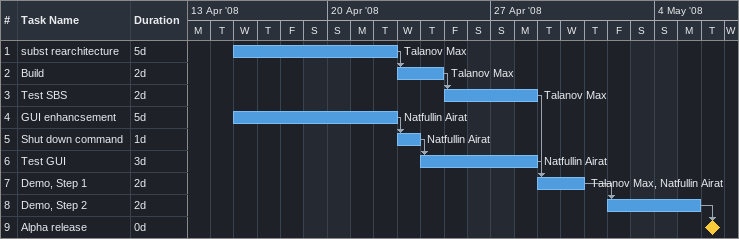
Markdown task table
| ID | Task | Duration | Start | Finish | Predecessors | Resources |
|---|---|---|---|---|---|---|
| 1 | subst rearchitecture | 5d | 2008-04-16 | 2008-04-22 |  | Talanov Max |
| 2 | Build | 2d | 2008-04-23 | 2008-04-24 | 1 | Talanov Max |
| 3 | Test SBS | 2d | 2008-04-25 | 2008-04-28 | 2 | Talanov Max |
| 4 | GUI enhancsement | 5d | 2008-04-16 | 2008-04-22 |  | Natfullin Airat |
| 5 | Shut down command | 1d | 2008-04-23 | 2008-04-23 | 4 | Natfullin Airat |
| 6 | Test GUI | 3d | 2008-04-24 | 2008-04-28 | 5 | Natfullin Airat |
| 7 | Demo, Step 1 | 2d | 2008-04-29 | 2008-04-30 | 3, 6 | Talanov Max, Natfullin Airat |
| 8 | Demo, Step 2 | 2d | 2008-05-02 | 2008-05-05 | 7 |  |
| 9 | Alpha release | 0d | 2008-05-06 | 2008-05-06 | 8 |  |
